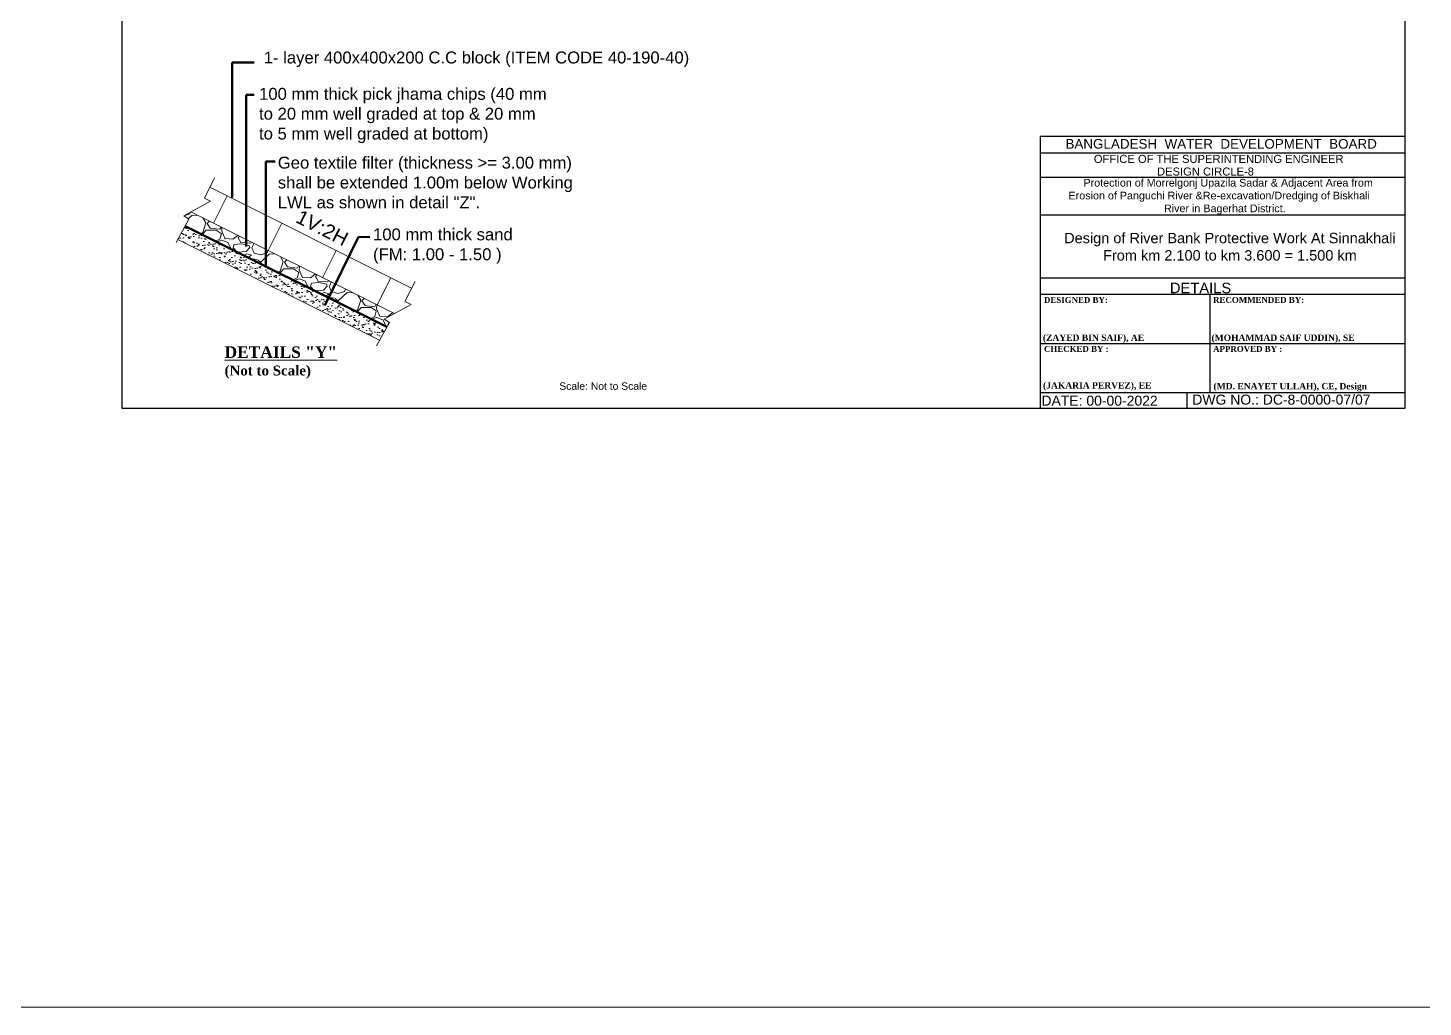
# Model space of a CAD drawing. Header units: inches. Extents: x 66615 to 414904, y -29123 to 90068.
# Drawn here: x 235680 to 247764, y -29123 to -20639 of the extents above; entities that cross this region are included whole.
import ezdxf
from ezdxf.enums import TextEntityAlignment as Align

# ---------------------------------------------------------------- set-up
doc = ezdxf.new("R2010")
doc.units = ezdxf.units.IN
doc.header["$LTSCALE"] = 7
doc.header["$MEASUREMENT"] = 0
for name, color, linetype, lineweight in [('Cross Section Labels', 7, 'Continuous', 9), ('Layer1', 7, 'Continuous', 13), ('Long Section Labels', 7, 'Continuous', 9)]:
    doc.layers.add(name, color=color, linetype=linetype, lineweight=lineweight)
doc.layers.add('LINE', color=7, linetype='Continuous')
doc.styles.add('Kazi_T_H', font='timesbd.ttf')
doc.styles.get("Standard").update_dxf_attribs({"font": 'arial.ttf'})
doc.dimstyles.get("Standard").update_dxf_attribs({"dimtxt": 0.18, "dimasz": 0.18, "dimexe": 0.18, "dimexo": 0.0625, "dimgap": 0.09, "dimtad": 0, "dimtih": 1, "dimtoh": 1, "dimdec": 4, "dimzin": 0, "dimdsep": 46, "dimtxsty": 'Standard', "dimcen": 0.09, "dimadec": 0, "dimazin": 0, "dimtfac": 1, "dimtdec": 4, "dimtofl": 0, "dimtmove": 0, "dimatfit": 3, "dimfxl": 1, "dimtolj": 1, "dimtzin": 0, "dimarcsym": 0})

msp = doc.modelspace()

# ---------------------------------------------------------------- hatches: boundary and pattern name
at = {"linetype": 'ByBlock', "lineweight": 13, "ltscale": 0.5}
h = msp.add_hatch(dxfattribs=at)
h.set_pattern_fill('GRAVEL', color=256, scale=13.2, style=0)
h.set_pattern_definition([(228.0128, (253356.6556073353, -15838.58912902122), (-2682.242279098274, -3017.523707815661), [45.10717200000001, -4465.626]), (184.9697, (253326.4804073349, -15872.11712902162), (4023.366508415645, 335.2776339511445), [77.40545999999999, -7663.128000000001]), (132.5104, (253249.3660073355, -15878.8227290216), (3352.797560419784, -3688.083602604775), [54.579624, -5403.3804]), (267.2737, (253118.6068073362, -15962.6427290219), (335.2785441493187, 6705.59784224437), [70.48866, -6978.3648]), (292.8337, (253115.254007332, -16033.05152902176), (-1676.404759326251, 4023.362287566747), [69.11968800000004, -6842.853600000003]), (357.2737, (253142.0764073357, -16096.75472902163), (-6705.59784224437, 335.2785441493191), [70.48866, -6978.3648]), (37.6942, (253212.4852073342, -16100.10752902162), (-4358.642753683673, -3352.797011122007), [93.21760800000001, -9228.529200000004]), (72.2553, (253286.2468073368, -16043.10992902174), (2346.96469464167, 7376.162139196806), [88.00704000000006, -8712.699600000004]), (121.4296, (253313.069207333, -15959.28992902191), (-2682.240691054912, 4358.634873116395), [70.72731600000004, -7002.006000000006]), (175.2364, (253276.1884073317, -15898.93952902156), (3688.077103003189, -335.2768534791926), [80.74611599999918, -3956.554799999956]), (222.3974, (253195.7212073356, -15892.23392902158), (-4023.360121075642, -3688.07520188408), [104.422296, -10337.8176]), (138.8141, (253450.5340073332, -15965.99552902143), (-2346.958504997665, 2011.676905540369), [35.64066, -3528.4392]), (171.4692, (253423.7116073295, -15942.52592902147), (4358.633346618066, -670.5616896060322), [67.80602399999917, -6712.807199999915]), (225, (253356.6556073353, -15932.46752902149), (-7.034373084024995e-14, -335.2797714684261), [47.41558800000001, -426.74148]), (203.1986, (253333.1860073358, -15892.23392902158), (1676.40565297799, 670.562940208427), [25.53421200000001, -2527.8792]), (291.8014, (253309.7164073363, -15902.29232902155), (-335.2802352100752, 1005.840647952606), [36.11071200000001, -1769.433600000001]), (30.9638, (253323.1276073307, -15935.82032902149), (1005.838938034686, 670.560522543193), [58.65023999999933, -1896.351599999978]), (161.5651, (253373.4196073338, -15905.64512902155), (670.5603059998897, -335.2795013653902), [42.40988400000001, -1017.8388]), (16.38950000000001, (253115.254007332, -15902.29232902155), (3352.801849843955, 1005.83790779575), [59.411616, -5881.7616]), (70.3462, (253172.2516073361, -15885.52832902159), (-1341.116262905299, -3688.074784487941), [49.84306800000002, -4934.450400000002]), (293.1986, (253373.4196073338, -15838.58912902122), (-670.562940208427, 1676.40565297799), [51.06816000000001, -2502.350400000001]), (343.6105, (253393.5364073366, -15885.52832902159), (-3352.801849843955, 1005.837907795751), [59.41161599999933, -5881.761599999943]), (339.444, (253115.254007332, -16110.1659290216), (-1676.40208088178, 670.5591863586183), [57.29262, -2807.3364]), (294.7751, (253168.8988073319, -16130.28272902156), (-1676.396093278743, 3688.078287452681), [48.00470399999954, -4752.475199999947]), (66.80140000000002, (253376.7724073306, -16173.86912902148), (670.5629402084276, 1676.40565297799), [51.06816000000001, -2502.3504]), (17.35400000000001, (253396.8892073333, -16126.92992902157), (-4358.640235205516, -1341.117977179944), [56.20335599999999, -5564.116799999999]), (69.444, (253212.4852073342, -16173.86912902148), (-670.5591863586192, -1676.40208088178), [28.64637600000001, -2835.993600000001]), (101.3098999999998, (253356.6556073353, -16173.86912902148), (-335.27834510113, 1341.115704839146), [17.09597999999994, -1692.503999999994]), (165.9638, (253353.3028073311, -16157.10512902151), (1005.840706820027, -335.2794197443207), [69.119688, -1313.2746]), (186.0090000000001, (253286.2468073368, -16140.34112902154), (3352.79505586449, 335.2792170483174), [64.05524400000002, -6341.464800000002]), (303.6901, (253323.1276073307, -15965.99552902143), (-335.2801150125548, 670.5593530986029), [48.35476800000001, -1160.51496]), (353.1572, (253349.9500073344, -16006.22912902181), (5699.762357076932, -670.563003218439), [84.42152399999998, -8357.712]), (60.94540000000001, (253433.7700073346, -16016.28752902179), (-1341.11688028944, -2346.954404630105), [34.51905600000001, -3417.400800000001]), (90, (253450.5340073332, -15986.11232902185), (-335.28, 335.28), [20.1168, -315.1632]), (120.2564, (253279.5412073359, -16130.28272902156), (1341.117157622367, -2346.958816287039), [46.578444, -4611.274800000001]), (48.01279999999999, (253256.0716073364, -16090.04912902165), (2682.242279098274, 3017.523707815662), [90.214476, -4420.521600000002]), (0, (253316.4220073298, -16022.99312902178), (335.28, 335.28), [87.17280000000002, -248.1072000000001]), (325.3048, (253403.5948073342, -16022.99312902178), (-3352.794190805888, 2346.960223143989), [53.01252000000001, -5248.227600000001]), (254.0546, (253447.1812073365, -16053.16832902172), (-335.2808553205947, -1341.123194822879), [48.81742800000001, -2392.064400000001]), (207.646, (253433.7700073346, -16100.10752902162), (-6370.317762471, -3352.802108663488), [79.48313999999999, -7868.85]), (175.4261, (253363.3612073362, -16136.98832902155), (-4358.641003826672, 335.2783778809689), [84.08782799999908, -8324.685599999904]), (175.4261, (253363.3612073362, -16136.98832902155), (-4358.641003826672, 335.2783778809689), [84.08782799999908, -8324.685599999904])])
h.paths.add_polyline_path([(237091.1470907703, -22233.01412301447), (237029.1109847575, -22266.80904723966), (237074.1637529656, -22295.93436553871), (237041.152239576, -22355.59718393191), (238789.9252123013, -23229.98367029644), (238810.6141013503, -23192.59194531554), (238765.5613331348, -23163.46662701649), (238854.8116762266, -23114.8464157384)])
at = {"linetype": 'ByBlock', "lineweight": 18, "ltscale": 0.5}
h = msp.add_hatch(dxfattribs=at)
h.set_pattern_fill('AR-SAND', color=256, scale=1.32, style=0)
h.set_pattern_definition([(37.49999999999999, (253115.254007332, -16173.86912902148), (-2.11204131069894, 64.6025473274732), [0, -50.96256000000001, 0, -56.99760000000001, 0, -54.48300000000002]), (7.500000000000004, (253115.254007332, -16173.86912902148), (59.33707337421635, 94.62091327502277), [0, -27.49295999999999, 0, -45.93335999999999, 0, -17.6022]), (327.5, (253074.0145673379, -16173.86912902148), (104.4109928718725, 0.1897083775680312), [0, -16.764, 0, -60.35040000000001, 0, -78.79080000000002]), (317.5, (253074.0145673379, -16173.86912902148), (100.7894517263432, 29.42667066995254), [0, -8.382000000000001, 0, -39.56304, 0, -45.26280000000001])])
h.paths.add_polyline_path([(238725.9637268707, -23345.58341408923), (238789.9252123013, -23229.98367029644), (237041.152239576, -22355.59718393191), (236977.1907541305, -22471.19692772423)])

# ---------------------------------------------------------------- linework, layer by layer
at = {"linetype": 'ByBlock', "lineweight": 13, "ltscale": 0.5}
for p, q in [((239003.7630147412, -22894.161111967), (237255.9280809462, -22020.24364506855)), ((238854.8116762266, -23114.8464157384), (237091.1470907703, -22233.01412301493)), ((238725.9637268707, -23345.58341408923), (236977.1907541305, -22471.19692772423))]:
    msp.add_line(p, q, dxfattribs=at)
at = {"linetype": 'ByBlock', "lineweight": 18, "ltscale": 0.5}
for p, q in [((237287.9171565473, -22331.39915590762), (237405.9815457612, -22095.27037748398)), ((237760.1747133955, -22567.5279343322), (237878.2391026095, -22331.39915590762)), ((238232.4322702438, -22803.65671275632), (238350.4966594577, -22567.52793433267)), ((238704.689827092, -23039.78549118043), (238822.7542163059, -22803.65671275678))]:
    msp.add_line(p, q, dxfattribs=at)
at = {"linetype": 'ByBlock', "lineweight": 60, "ltscale": 0.5}
msp.add_line((238789.9252123013, -23229.98367029644), (237041.152239576, -22355.59718393191), dxfattribs=at)
at = {"linetype": 'ByBlock', "lineweight": 18, "ltscale": 0.5}
for points in [[(236962.8365974352, -22497.13967788249), (237074.1637529656, -22295.93436553871), (237029.1109847575, -22266.80904723966), (237262.3761053607, -22139.73503210471), (237209.3604330495, -22113.26008185634), (237296.8372517601, -21938.52971976093)], [(238699.2869458273, -23393.79725765978), (238810.6141013503, -23192.59194531554), (238765.5613331348, -23163.46662701649), (238998.8264537528, -23036.39261188061), (238945.8107814416, -23009.91766163224), (239033.2876001298, -22835.18729953683)]]:
    msp.add_lwpolyline(points, dxfattribs=at)
at = {"layer": 'Cross Section Labels'}
for p in [(247606.2099174559, -21578.72364256289), (244447.6473112627, -23937.53072509897)]:
    msp.add_line(p, (247606.2099174559, -23937.53072509897), dxfattribs=at)
at = {"layer": 'Layer1', "color": 7, "lineweight": 30}
msp.add_lwpolyline([(245241.9957608283, -23937.53072509897), (236496.3018922433, -23937.53072509897), (236496.3018922433, -16201.35615677462), (247606.2099174559, -16201.35615677462), (247606.2099174559, -22289.84967208776), (247606.2099174559, -23685.30772039742), (247606.2099174559, -23937.53072509897)], close=True, dxfattribs=at)
at = {"layer": 'LINE', "color": 0, "linetype": 'ByBlock', "lineweight": -3, "ltscale": 0.5}
for p, q in [((247606.2099174559, -21578.72364256289), (244447.6473112627, -21578.72364256289)), ((244447.6473112627, -21578.72364256289), (244447.6473112627, -23937.53072509897)), ((247606.2099174559, -21723.30142989221), (244447.6473112627, -21723.30142989221)), ((247606.2099174559, -21935.10204225335), (244447.6473112627, -21935.10204225303)), ((247606.2099174559, -22261.51840517959), (244447.6473112627, -22261.51840517959)), ((247606.2099174559, -22807.14278384775), (244447.6473112627, -22807.14278384775)), ((247606.2099174559, -22950.31635396971), (244447.6473112627, -22950.31635396971)), ((245920.0791086591, -23799.22094871233), (245920.0791086591, -22950.31635396971)), ((244447.6473112627, -23374.76865134086), (247606.2099174559, -23374.76865134086)), ((244447.6473112627, -23799.22094871233), (247606.2099174559, -23799.22094871233)), ((245720.6565415471, -23937.53072509897), (245720.6565415471, -23799.22094871233))]:
    msp.add_line(p, q, dxfattribs=at)
at = {"layer": 'Long Section Labels'}
msp.add_lwpolyline([(91231.23992717976, -11571.79147722182), (254043.2880862682, -11571.79147722182), (254043.2880862682, -29123.34063999151), (91231.23992717976, -29123.34063999151)], close=True, dxfattribs=at)

# ---------------------------------------------------------------- texts
at = {"layer": 'Cross Section Labels', "insert": (246090.9592452667, -22535.28599827643), "char_height": 90, "width": 3130.014932465972, "attachment_point": 5}
msp.add_mtext('Design of River Bank Protective Work At Sinnakhali From km 2.100 to km 3.600 = 1.500 km', dxfattribs=at)
at = {"layer": 'LINE', "color": 0, "linetype": 'ByBlock', "lineweight": -3, "ltscale": 0.5}
for s, height, p in [('BANGLADESH  WATER  DEVELOPMENT  BOARD', 83.12493139970913, (246015.2315287843, -21684.98922519723)), ('OFFICE OF THE SUPERINTENDING ENGINEER', 69.33155327722233, (245993.830708559, -21808.72957352876)), ('DESIGN CIRCLE-8', 69.33155327722233, (245879.4638912313, -21918.24418339333))]:
    msp.add_text(s, height=height, dxfattribs=at).set_placement(p, align=Align.CENTER)
at = {"layer": 'LINE', "color": 7, "lineweight": 13, "ltscale": 0.5}
msp.add_text('1V:2H', height=122.5125, rotation=332.9935993284867, dxfattribs=at).set_placement((237989.5288374797, -22317.99888002203))
at = {"layer": 'LINE', "lineweight": 50, "ltscale": 0.5}
msp.add_text('DETAILS', height=91.1214700214922, dxfattribs=at).set_placement((245836.7794123123, -22937.68584223706), align=Align.CENTER)
at = {"layer": 'LINE', "color": 0, "linetype": 'ByBlock', "lineweight": -3, "ltscale": 0.5, "style": 'Kazi_T_H'}
for s, p in [('DESIGNED BY:', (244480.4765074831, -23021.62433992825)), ('RECOMMENDED BY:', (245945.5462465032, -23021.62433992825)), ('CHECKED BY :', (244480.4765074831, -23446.07663729906)), ('APPROVED BY :', (245945.5462465032, -23446.07663729906))]:
    msp.add_text(s, height=50.93427568454688, dxfattribs=at).set_placement(p)
at = {"layer": 'LINE', "lineweight": 50, "ltscale": 0.5, "style": 'Kazi_T_H'}
for s, p in [('(ZAYED BIN SAIF), AE', (244471.0884992889, -23350.70487732478)), ('(MOHAMMAD SAIF UDDIN), SE ', (245931.3639025544, -23351.00593598036)), ('(JAKARIA PERVEZ), EE', (244472.372467656, -23763.7896358971)), ('(MD. ENAYET ULLAH), CE, Design ', (245949.1829178449, -23770.60437432793))]:
    msp.add_text(s, height=54.70250520042477, dxfattribs=at).set_placement(p)
at = {"layer": 'LINE', "color": 0, "linetype": 'ByBlock', "lineweight": -3, "ltscale": 0.5}
for s, p in [('DATE: 00-00-2022', (244458.6368538577, -23911.85070926693)), ('DWG NO.: DC-8-0000-07/07', (245765.2308348915, -23902.95328100272))]:
    msp.add_text(s, height=86.44361024186914, dxfattribs=at).set_placement(p)
at = {"layer": 'LINE', "color": 7, "lineweight": 13, "ltscale": 0.5, "attachment_point": 1}
for s, insert, char_height, width in [('1- layer 400x400x200 C.C block (ITEM CODE 40-190-40)', (237722.7438995247, -20843.7435950996), 103.1933432683296, 3965.808447653468), ('100 mm thick pick jhama chips (40 mm\\Pto 20 mm well graded at top & 20 mm \\Pto 5 mm well graded at bottom) ', (237682.1700667068, -21158.71810151852), 103.1933432683296, 3965.808447653468), ('Geo textile filter (thickness >= 3.00 mm)\\Pshall be extended 1.00m below Working\\PLWL as shown in detail "Z".', (237844.358473137, -21754.96398245945), 103.1933432683296, 3965.808447653468), ('100 mm thick sand \\P(FM: 1.00 - 1.50 )', (238669.354421638, -22376.60984091769), 103.1933432683296, 3965.808447653468), ('{\\fTimes New Roman|b1|i0|c0|p18;\\H1.432x;\\LDETAILS "Y"\\P\\H0.8606x;\\l(Not to Scale)}', (237382.9270664081, -23398.27610447473), 69.62532631807711, 1094.491599430528)]:
    msp.add_mtext(s, dxfattribs=dict(at, insert=insert, char_height=char_height, width=width))
at = {"layer": 'LINE', "color": 0, "linetype": 'ByBlock', "lineweight": -3, "ltscale": 0.5, "insert": (244357.4986013493, -21947.25596805973), "char_height": 66.55829114613343, "width": 3423.336657862284, "attachment_point": 1}
msp.add_mtext('                  {\\C7;Protection of Morrelgonj Upazila Sadar & Adjacent Area from \\P             Erosion of Panguchi River &Re-excavation/Dredging of Biskhali\\P                                             River in Bagerhat District.}', dxfattribs=at)
at = {"layer": 'LINE', "color": 7, "linetype": 'ByBlock', "lineweight": 30, "ltscale": 0.5, "insert": (240282.672665447, -23710.59620975173), "char_height": 63.96153786336425, "width": 1343.449085721054, "attachment_point": 1}
msp.add_mtext('Scale: Not to Scale', dxfattribs=at)

# ---------------------------------------------------------------- leaders
at = {"layer": 'LINE', "color": 7, "lineweight": 13, "ltscale": 0.5}
for points in [[(237449.2620245367, -22109.43230259541), (237449.2620245367, -20938.82321699598), (237640.1140790507, -20938.82321699598)], [(237571.4365765154, -22533.80202835315), (237571.4365765154, -21219.24290708388), (237638.4060166031, -21219.24290708388)], [(237740.9432981238, -22704.52379855077), (237740.9432981238, -21796.92998641619), (237820.6815569773, -21796.92998641619)], [(238252.7563249916, -23045.07382733171), (238544.5266143605, -22449.43322416098), (238640.9304949641, -22452.45951144007)]]:
    msp.add_leader(points, dimstyle='Standard', override={"dimtxt": 0.9, "dimasz": 0.7, "dimclrd": 7, "dimclre": 7, "dimclrt": 7, "dimlwd": 65535, "dimlwe": 65535}, dxfattribs=at)

doc.saveas('drawing.dxf')
